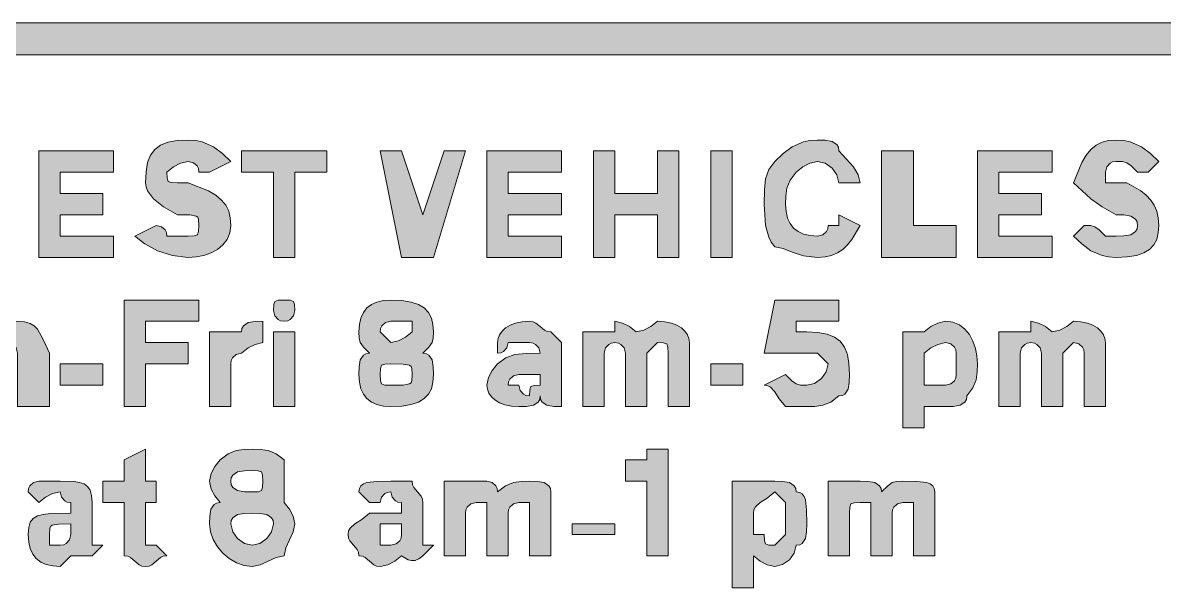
# Model space of a CAD drawing. Header units: metres. Extents: x 117 to 450, y 6 to 264.
# Drawn here: x 237.8 to 366.2, y 200 to 264.2 of the extents above; entities that cross this region are included whole.
import ezdxf

# ---------------------------------------------------------------- set-up
doc = ezdxf.new("R2010")
doc.units = ezdxf.units.M
doc.layers.add('FILL_BLACK_000000', color=7, linetype='Continuous', true_color=0x000000)

msp = doc.modelspace()

# ---------------------------------------------------------------- hatches: boundary and pattern name
at = {"layer": 'FILL_BLACK_000000', "true_color": 0x000000}
h = msp.add_hatch(color=7, dxfattribs=at)
h.dxf.hatch_style = 1
h.paths.add_polyline_path([(117.32, 258.38), (117.64, 259.68), (118.16, 260.9), (118.86, 261.99), (119.73, 262.91), (120.75, 263.62), (121.92, 264.08), (123.21, 264.24), (443.61, 264.24), (444.53, 264.03), (445.56, 263.49), (448.41, 261.84), (449.1, 260.92), (449.46, 259.89), (449.59, 258.63), (449.61, 257.04), (449.61, 13.44), (449.59, 11.85), (449.46, 10.59), (449.1, 9.56), (448.41, 8.64), (445.56, 6.99), (444.53, 6.45), (443.61, 6.24), (123.21, 6.24), (122.31, 6.45), (121.41, 6.99), (119.61, 8.64), (119.21, 8.69), (118.9, 8.85), (118.41, 9.39), (117.92, 10.16), (117.21, 11.04), (117.21, 13.44), (117.21, 257.04), (117.32, 258.38)])
h.paths.add_polyline_path([(120.96, 11.64), (121.32, 11.23), (121.61, 11.09), (122.01, 11.04), (122.06, 10.64), (122.22, 10.35), (122.76, 9.99), (123.53, 9.86), (124.41, 9.84), (442.41, 9.84), (443.25, 9.9), (443.98, 10.06), (444.6, 10.35), (445.11, 10.74), (445.5, 11.25), (445.78, 11.86), (445.95, 12.6), (446.01, 13.44), (446.01, 257.04), (445.95, 257.88), (445.78, 258.61), (445.5, 259.23), (445.11, 259.74), (444.6, 260.13), (443.98, 260.41), (443.25, 260.58), (442.41, 260.64), (124.41, 260.64), (123.53, 260.62), (122.76, 260.49), (122.22, 260.13), (122.06, 259.84), (122.01, 259.44), (121.61, 259.39), (121.32, 259.23), (120.96, 258.69), (120.83, 257.92), (120.81, 257.04), (120.81, 13.44), (120.81, 12.24), (120.96, 11.64)], flags=16)
h = msp.add_hatch(color=7, dxfattribs=at)
h.dxf.hatch_style = 1
h.paths.add_polyline_path([(254.63, 238.05), (252.96, 238.59), (251.52, 239.36), (250.41, 240.24), (252.81, 241.44), (253.41, 241.29), (253.82, 240.93), (253.96, 240.64), (254.01, 240.24), (256.41, 240.24), (257.1, 240.26), (257.46, 240.39), (257.59, 240.75), (257.61, 241.44), (257.57, 242.13), (257.48, 242.35), (257.31, 242.49), (256.6, 242.62), (255.21, 242.64), (253.63, 243.54), (252.51, 244.44), (251.83, 245.34), (251.67, 245.79), (251.61, 246.24), (251.67, 247.48), (251.85, 248.51), (252.18, 249.34), (252.66, 249.99), (253.31, 250.47), (254.14, 250.8), (255.17, 250.98), (256.41, 251.04), (257.26, 250.99), (258, 250.83), (259.26, 250.29), (260.29, 249.52), (261.21, 248.64), (258.81, 247.44), (257.61, 247.44), (257.56, 247.84), (257.42, 248.13), (257.01, 248.49), (256.41, 248.64), (255.53, 248.45), (254.76, 248.04), (254.01, 247.44), (254.03, 246.75), (254.16, 246.39), (254.52, 246.26), (255.21, 246.24), (256.41, 246.24), (258.68, 245.32), (259.51, 244.83), (260.16, 244.29), (260.64, 243.7), (260.97, 243.03), (261.15, 242.29), (261.21, 241.44), (261.1, 240.6), (260.8, 239.86), (260.32, 239.25), (259.71, 238.74), (258.98, 238.35), (258.17, 238.06), (257.31, 237.9), (256.41, 237.84), (254.63, 238.05)])
h = msp.add_hatch(color=7, dxfattribs=at)
h.dxf.hatch_style = 1
h.paths.add_polyline_path([(331.09, 239.86), (330.6, 239.25), (330.06, 238.74), (329.47, 238.35), (328.8, 238.06), (328.06, 237.9), (327.21, 237.84), (325.62, 238.03), (324.36, 238.44), (323.33, 238.85), (322.41, 239.04), (322.01, 239.54), (321.72, 240.13), (321.36, 241.44), (321.21, 243.84), (321.23, 245.43), (321.36, 246.69), (321.72, 247.72), (322.41, 248.64), (323.33, 249.52), (324.36, 250.29), (325.62, 250.83), (326.36, 250.99), (327.21, 251.04), (328.09, 251.02), (328.86, 250.89), (329.4, 250.53), (329.56, 250.24), (329.61, 249.84), (331.26, 248.04), (331.8, 247.14), (332.01, 246.24), (329.61, 246.24), (329.4, 247.12), (328.86, 247.89), (328.09, 248.43), (327.21, 248.64), (326.33, 248.45), (325.56, 248.04), (324.81, 247.44), (324.12, 246.54), (323.76, 245.64), (323.63, 244.74), (323.61, 243.84), (323.67, 243), (323.83, 242.26), (324.12, 241.65), (324.51, 241.14), (325.02, 240.75), (325.63, 240.46), (326.37, 240.3), (327.21, 240.24), (327.81, 240.39), (328.22, 240.75), (328.36, 241.04), (328.41, 241.44), (329.61, 241.44), (329.61, 242.64), (332.01, 241.44), (331.09, 239.86)])
h = msp.add_hatch(color=7, dxfattribs=at)
h.dxf.hatch_style = 1
h.paths.add_polyline_path([(359.96, 237.89), (359.22, 238.05), (357.96, 238.59), (356.93, 239.36), (356.01, 240.24), (357.21, 241.44), (357.92, 241.42), (358.41, 241.29), (358.9, 240.93), (359.61, 240.24), (360.81, 240.24), (361.69, 240.26), (362.46, 240.39), (363, 240.75), (363.16, 241.04), (363.21, 241.44), (363.16, 241.84), (363, 242.13), (362.46, 242.49), (361.69, 242.62), (360.81, 242.64), (359.22, 243.54), (357.96, 244.44), (356.01, 246.24), (356.93, 248.51), (357.42, 249.34), (357.96, 249.99), (358.55, 250.47), (359.22, 250.8), (359.96, 250.98), (360.81, 251.04), (361.66, 250.99), (362.4, 250.83), (363.66, 250.29), (364.69, 249.52), (365.61, 248.64), (364.41, 247.44), (363.21, 247.44), (362.5, 248.13), (362.01, 248.49), (361.52, 248.62), (360.81, 248.64), (360.41, 248.59), (360.12, 248.45), (359.76, 248.04), (359.61, 247.44), (359.61, 246.24), (362.01, 246.24), (363.58, 245.32), (364.2, 244.83), (364.71, 244.29), (365.1, 243.7), (365.38, 243.03), (365.55, 242.29), (365.61, 241.44), (365.55, 240.6), (365.37, 239.86), (365.04, 239.25), (364.56, 238.74), (363.91, 238.35), (363.08, 238.06), (362.05, 237.9), (360.81, 237.84), (359.96, 237.89)])
h = msp.add_hatch(color=7, dxfattribs=at)
h.dxf.hatch_style = 1
h.paths.add_polyline_path([(239.61, 237.84), (239.61, 249.84), (248.01, 249.84), (248.01, 247.44), (242.01, 247.44), (242.01, 245.04), (246.81, 245.04), (246.81, 242.64), (242.01, 242.64), (242.01, 240.24), (248.01, 240.24), (248.01, 237.84), (239.61, 237.84)])
h = msp.add_hatch(color=7, dxfattribs=at)
h.dxf.hatch_style = 1
h.paths.add_polyline_path([(266.01, 247.44), (262.41, 247.44), (262.41, 249.84), (272.01, 249.84), (272.01, 247.44), (268.41, 247.44), (268.41, 237.84), (266.01, 237.84), (266.01, 247.44)])
h = msp.add_hatch(color=7, dxfattribs=at)
h.dxf.hatch_style = 1
h.paths.add_polyline_path([(284.01, 237.84), (282.81, 237.84), (280.41, 237.84), (278.01, 249.84), (280.41, 249.84), (282.81, 242.64), (285.21, 249.84), (287.61, 249.84), (284.01, 237.84)])
h = msp.add_hatch(color=7, dxfattribs=at)
h.dxf.hatch_style = 1
h.paths.add_polyline_path([(290.01, 249.84), (298.41, 249.84), (298.41, 247.44), (292.41, 247.44), (292.41, 245.04), (298.41, 245.04), (298.41, 242.64), (292.41, 242.64), (292.41, 240.24), (298.41, 240.24), (298.41, 237.84), (290.01, 237.84), (290.01, 249.84)])
h = msp.add_hatch(color=7, dxfattribs=at)
h.dxf.hatch_style = 1
h.paths.add_polyline_path([(302.01, 249.84), (304.41, 249.84), (304.41, 245.04), (306.81, 245.04), (309.21, 245.04), (309.21, 249.84), (311.61, 249.84), (311.61, 237.84), (309.21, 237.84), (309.21, 242.64), (306.81, 242.64), (304.41, 242.64), (304.41, 237.84), (302.01, 237.84), (302.01, 249.84)])
h = msp.add_hatch(color=7, dxfattribs=at)
h.dxf.hatch_style = 1
h.paths.add_polyline_path([(315.21, 249.84), (317.61, 249.84), (317.61, 237.84), (315.21, 237.84), (315.21, 249.84)])
h = msp.add_hatch(color=7, dxfattribs=at)
h.dxf.hatch_style = 1
h.paths.add_polyline_path([(334.41, 249.84), (338.01, 249.84), (338.01, 241.44), (342.81, 241.44), (342.81, 237.84), (334.41, 237.84), (334.41, 249.84)])
h = msp.add_hatch(color=7, dxfattribs=at)
h.dxf.hatch_style = 1
h.paths.add_polyline_path([(345.21, 249.84), (353.61, 249.84), (353.61, 247.44), (347.61, 247.44), (347.61, 245.04), (352.41, 245.04), (352.41, 242.64), (347.61, 242.64), (347.61, 240.24), (353.61, 240.24), (353.61, 237.84), (345.21, 237.84), (345.21, 249.84)])
h = msp.add_hatch(color=7, dxfattribs=at)
h.dxf.hatch_style = 1
h.paths.add_polyline_path([(251.61, 225.84), (251.61, 221.04), (249.21, 221.04), (249.21, 233.04), (257.61, 233.04), (257.61, 230.64), (251.61, 230.64), (251.61, 228.24), (256.41, 228.24), (256.41, 225.84), (251.61, 225.84)])
h = msp.add_hatch(color=7, dxfattribs=at)
h.dxf.hatch_style = 1
h.paths.add_polyline_path([(268.26, 231.24), (267.9, 230.83), (267.61, 230.69), (267.21, 230.64), (266.81, 230.69), (266.52, 230.83), (266.16, 231.24), (266.01, 231.84), (266.03, 232.53), (266.16, 232.89), (266.52, 233.02), (267.21, 233.04), (267.9, 233.02), (268.26, 232.89), (268.39, 232.53), (268.41, 231.84), (268.26, 231.24)])
h = msp.add_hatch(color=7, dxfattribs=at)
h.dxf.hatch_style = 1
h.paths.add_polyline_path([(277.02, 221.55), (276.51, 221.94), (276.12, 222.45), (275.83, 223.06), (275.67, 223.8), (275.61, 224.64), (275.63, 225.52), (275.76, 226.29), (276.12, 226.83), (276.41, 226.99), (276.81, 227.04), (276.12, 227.75), (275.76, 228.24), (275.63, 228.73), (275.61, 229.44), (275.67, 230.28), (275.83, 231.01), (276.12, 231.63), (276.51, 232.14), (277.02, 232.53), (277.63, 232.81), (278.37, 232.98), (279.21, 233.04), (280.45, 232.98), (281.48, 232.81), (282.31, 232.53), (282.96, 232.14), (283.44, 231.63), (283.77, 231.01), (283.95, 230.28), (284.01, 229.44), (283.99, 228.73), (283.86, 228.24), (283.5, 227.75), (282.81, 227.04), (283.21, 226.99), (283.5, 226.83), (283.86, 226.29), (283.99, 225.52), (284.01, 224.64), (283.95, 223.8), (283.77, 223.06), (283.44, 222.45), (282.96, 221.94), (282.31, 221.55), (281.48, 221.26), (280.45, 221.1), (279.21, 221.04), (278.37, 221.1), (277.63, 221.26), (277.02, 221.55)])
h.paths.add_polyline_path([(281.31, 225.69), (280.6, 225.82), (279.21, 225.84), (278.52, 225.82), (278.16, 225.69), (278.03, 225.33), (278.01, 224.64), (278.03, 223.95), (278.16, 223.59), (278.52, 223.46), (279.21, 223.44), (280.6, 223.46), (281.31, 223.59), (281.48, 223.73), (281.57, 223.95), (281.61, 224.64), (281.57, 225.33), (281.48, 225.55), (281.31, 225.69)], flags=16)
h.paths.add_polyline_path([(279.21, 230.64), (278.61, 230.49), (278.2, 230.13), (278.06, 229.84), (278.01, 229.44), (279.21, 228.24), (280.09, 228.43), (280.86, 228.84), (281.61, 229.44), (281.61, 230.64), (279.21, 230.64)], flags=16)
h = msp.add_hatch(color=7, dxfattribs=at)
h.dxf.hatch_style = 1
h.paths.add_polyline_path([(330.79, 223.76), (330.66, 222.99), (330.3, 222.45), (330.01, 222.29), (329.61, 222.24), (328.71, 221.55), (327.81, 221.19), (326.91, 221.06), (326.01, 221.04), (323.61, 221.04), (322.9, 221.92), (322.41, 222.69), (321.92, 223.23), (321.61, 223.39), (321.21, 223.44), (323.61, 224.64), (324.32, 223.95), (324.81, 223.59), (325.3, 223.46), (326.01, 223.44), (326.89, 223.65), (327.66, 224.19), (328.2, 224.96), (328.41, 225.84), (327.21, 227.04), (326.01, 227.04), (324.81, 227.04), (321.21, 227.04), (322.41, 233.04), (329.61, 233.04), (329.61, 230.64), (324.81, 230.64), (324.81, 229.44), (326.01, 229.44), (327.25, 229.38), (328.28, 229.2), (329.11, 228.87), (329.76, 228.39), (330.24, 227.74), (330.57, 226.91), (330.75, 225.88), (330.81, 224.64), (330.79, 223.76)])
h = msp.add_hatch(color=7, dxfattribs=at)
h.dxf.hatch_style = 1
h.paths.add_polyline_path([(234.81, 227.04), (234.81, 221.04), (232.41, 221.04), (232.41, 229.44), (234.81, 229.44), (236.01, 229.44), (236.03, 230.13), (236.16, 230.49), (236.52, 230.62), (237.21, 230.64), (238, 230.58), (238.62, 230.41), (239.09, 230.13), (239.46, 229.74), (240.08, 228.61), (240.81, 227.04), (240.81, 221.04), (237.21, 221.04), (237.21, 225.84), (237.21, 227.04), (237.06, 227.64), (236.7, 228.05), (236.41, 228.19), (236.01, 228.24), (234.81, 227.04)])
h = msp.add_hatch(color=7, dxfattribs=at)
h.dxf.hatch_style = 1
h.paths.add_polyline_path([(261.21, 221.04), (258.81, 221.04), (258.81, 229.44), (261.21, 229.44), (262.41, 229.44), (262.46, 229.84), (262.62, 230.13), (263.16, 230.49), (263.93, 230.62), (264.81, 230.64), (264.81, 228.24), (263.93, 228.05), (263.16, 227.64), (262.41, 227.04), (261.81, 226.89), (261.4, 226.53), (261.26, 226.24), (261.21, 225.84), (261.21, 221.04)])
h = msp.add_hatch(color=7, dxfattribs=at)
h.dxf.hatch_style = 1
h.paths.add_polyline_path([(295.5, 228.05), (295.21, 228.19), (294.81, 228.24), (292.41, 228.24), (292.26, 227.64), (291.9, 227.23), (291.61, 227.09), (291.21, 227.04), (291.21, 228.24), (291.27, 228.69), (291.43, 229.12), (291.72, 229.53), (292.11, 229.89), (292.62, 230.2), (293.23, 230.43), (293.97, 230.59), (294.81, 230.64), (295.21, 230.59), (295.52, 230.45), (296.01, 230.04), (296.5, 229.63), (296.81, 229.49), (297.21, 229.44), (298.41, 228.24), (298.41, 223.44), (298.41, 222.24), (298.41, 221.04), (297.53, 221.06), (296.76, 221.19), (296.22, 221.55), (296.06, 221.84), (296.01, 222.24), (295.96, 221.84), (295.8, 221.55), (295.26, 221.19), (294.49, 221.06), (293.61, 221.04), (292.77, 221.09), (292.03, 221.25), (291.42, 221.48), (290.91, 221.79), (290.52, 222.15), (290.23, 222.56), (290.07, 222.99), (290.01, 223.44), (290.2, 224.32), (290.61, 225.09), (291.21, 225.84), (292.13, 226.53), (293.16, 226.89), (294.42, 227.02), (296.01, 227.04), (295.86, 227.64), (295.5, 228.05)])
h.paths.add_polyline_path([(293.61, 224.64), (293.01, 224.49), (292.6, 224.13), (292.46, 223.84), (292.41, 223.44), (293.61, 223.44), (293.76, 222.84), (294.12, 222.43), (294.41, 222.29), (294.81, 222.24), (294.83, 222.93), (294.96, 223.29), (295.32, 223.42), (296.01, 223.44), (296.01, 224.64), (293.61, 224.64)], flags=16)
h = msp.add_hatch(color=7, dxfattribs=at)
h.dxf.hatch_style = 1
h.paths.add_polyline_path([(310.05, 230.59), (310.78, 230.43), (311.4, 230.2), (311.91, 229.89), (312.3, 229.53), (312.58, 229.12), (312.75, 228.69), (312.81, 228.24), (312.81, 227.04), (312.81, 221.04), (310.41, 221.04), (310.41, 227.04), (310.39, 227.73), (310.26, 228.09), (309.9, 228.22), (309.21, 228.24), (308.01, 227.04), (308.01, 221.04), (305.61, 221.04), (305.61, 227.04), (305.46, 227.64), (305.1, 228.05), (304.81, 228.19), (304.41, 228.24), (304.01, 228.19), (303.72, 228.05), (303.36, 227.64), (303.21, 227.04), (303.21, 221.04), (300.81, 221.04), (300.81, 229.44), (303.21, 229.44), (304.41, 229.44), (304.41, 230.64), (305.29, 230.45), (306.06, 230.04), (306.81, 229.44), (307.69, 229.63), (308.46, 230.04), (309.21, 230.64), (310.05, 230.59)])
h = msp.add_hatch(color=7, dxfattribs=at)
h.dxf.hatch_style = 1
h.paths.add_polyline_path([(345.06, 224.04), (344.7, 223.14), (344.01, 222.24), (343.96, 221.84), (343.8, 221.55), (343.26, 221.19), (342.49, 221.06), (341.61, 221.04), (339.21, 221.04), (339.21, 218.64), (336.81, 218.64), (336.81, 229.44), (339.21, 229.44), (339.96, 230.04), (340.73, 230.45), (341.61, 230.64), (342.45, 230.53), (343.18, 230.23), (343.8, 229.75), (344.31, 229.14), (344.7, 228.41), (344.98, 227.6), (345.15, 226.74), (345.21, 225.84), (345.19, 224.94), (345.06, 224.04)])
h.paths.add_polyline_path([(339.21, 223.44), (340.41, 223.44), (341.61, 223.44), (342.21, 223.59), (342.62, 223.95), (342.76, 224.24), (342.81, 224.64), (342.81, 225.84), (342.81, 227.04), (342.76, 227.44), (342.62, 227.73), (342.21, 228.09), (341.61, 228.24), (340.73, 228.05), (339.96, 227.64), (339.21, 227.04), (339.21, 224.64), (339.21, 223.44)], flags=16)
h = msp.add_hatch(color=7, dxfattribs=at)
h.dxf.hatch_style = 1
h.paths.add_polyline_path([(356.85, 230.59), (357.58, 230.43), (358.2, 230.2), (358.71, 229.89), (359.1, 229.53), (359.38, 229.12), (359.55, 228.69), (359.61, 228.24), (359.61, 227.04), (359.61, 221.04), (357.21, 221.04), (357.21, 227.04), (357.16, 227.44), (357.02, 227.73), (356.61, 228.09), (356.01, 228.24), (354.81, 227.04), (354.81, 221.04), (352.41, 221.04), (352.41, 227.04), (352.26, 227.64), (351.9, 228.05), (351.61, 228.19), (351.21, 228.24), (350.81, 228.19), (350.52, 228.05), (350.16, 227.64), (350.01, 227.04), (350.01, 221.04), (347.61, 221.04), (347.61, 229.44), (350.01, 229.44), (351.21, 229.44), (351.21, 230.64), (352.09, 230.45), (352.86, 230.04), (353.61, 229.44), (354.49, 229.63), (355.26, 230.04), (356.01, 230.64), (356.85, 230.59)])
h = msp.add_hatch(color=7, dxfattribs=at)
h.dxf.hatch_style = 1
h.paths.add_polyline_path([(268.41, 221.04), (266.01, 221.04), (266.01, 229.44), (268.41, 229.44), (268.41, 221.04)])
h = msp.add_hatch(color=7, dxfattribs=at)
h.dxf.hatch_style = 1
h.paths.add_polyline_path([(246.81, 223.44), (242.01, 223.44), (242.01, 225.84), (246.81, 225.84), (246.81, 223.44)])
h = msp.add_hatch(color=7, dxfattribs=at)
h.dxf.hatch_style = 1
h.paths.add_polyline_path([(318.81, 223.44), (315.21, 223.44), (315.21, 225.84), (318.81, 225.84), (318.81, 223.44)])
h = msp.add_hatch(color=7, dxfattribs=at)
h.dxf.hatch_style = 1
h.paths.add_polyline_path([(251.61, 206.64), (251.61, 205.44), (252.81, 205.44), (254.01, 204.24), (253.61, 204.19), (253.3, 204.05), (252.81, 203.64), (252.32, 203.23), (252.01, 203.09), (251.61, 203.04), (251.21, 203.09), (250.9, 203.23), (250.41, 203.64), (249.92, 204.05), (249.61, 204.19), (249.21, 204.24), (249.21, 205.44), (249.21, 210.24), (246.81, 210.24), (246.81, 212.64), (249.21, 212.64), (249.21, 215.04), (251.61, 216.24), (251.61, 212.64), (252.81, 212.64), (252.81, 210.24), (251.61, 210.24), (251.61, 206.64)])
h = msp.add_hatch(color=7, dxfattribs=at)
h.dxf.hatch_style = 1
h.paths.add_polyline_path([(261.04, 203.93), (260.31, 204.54), (259.7, 205.27), (259.22, 206.08), (258.92, 206.94), (258.81, 207.84), (258.83, 208.72), (258.96, 209.49), (259.32, 210.03), (259.61, 210.19), (260.01, 210.24), (259.41, 210.99), (259, 211.76), (258.81, 212.64), (259, 213.52), (259.41, 214.29), (260.01, 215.04), (260.91, 215.73), (261.81, 216.09), (262.71, 216.22), (263.61, 216.24), (264.51, 216.22), (265.41, 216.09), (266.31, 215.73), (267.21, 215.04), (267.21, 212.64), (267.21, 210.24), (267.81, 209.49), (268.22, 208.72), (268.41, 207.84), (268.22, 206.94), (267.81, 206.04), (267.4, 205.14), (267.21, 204.24), (266.31, 204.05), (265.41, 203.64), (264.51, 203.23), (263.61, 203.04), (262.71, 203.15), (261.85, 203.45), (261.04, 203.93)])
h.paths.add_polyline_path([(265.26, 208.89), (264.49, 209.02), (263.61, 209.04), (262.73, 209.02), (261.96, 208.89), (261.42, 208.53), (261.26, 208.24), (261.21, 207.84), (261.42, 206.96), (261.96, 206.19), (262.73, 205.65), (263.61, 205.44), (264.49, 205.65), (265.26, 206.19), (265.8, 206.96), (266.01, 207.84), (265.96, 208.24), (265.8, 208.53), (265.26, 208.89)], flags=16)
h.paths.add_polyline_path([(264.66, 213.69), (264.3, 213.82), (263.61, 213.84), (262.73, 213.82), (261.96, 213.69), (261.42, 213.33), (261.26, 213.04), (261.21, 212.64), (261.26, 212.24), (261.42, 211.95), (261.96, 211.59), (262.73, 211.46), (263.61, 211.44), (264.3, 211.46), (264.66, 211.59), (264.79, 211.95), (264.81, 212.64), (264.79, 213.33), (264.66, 213.69)], flags=16)
h = msp.add_hatch(color=7, dxfattribs=at)
h.dxf.hatch_style = 1
h.paths.add_polyline_path([(305.61, 212.64), (305.61, 215.04), (306.81, 215.04), (308.01, 215.04), (308.01, 216.24), (310.41, 216.24), (310.41, 204.24), (308.01, 204.24), (308.01, 212.64), (305.61, 212.64)])
h = msp.add_hatch(color=7, dxfattribs=at)
h.dxf.hatch_style = 1
h.paths.add_polyline_path([(242.81, 210.29), (242.52, 210.43), (242.16, 210.84), (242.01, 211.44), (241.13, 211.25), (240.36, 210.84), (239.61, 210.24), (238.41, 211.44), (238.46, 211.84), (238.6, 212.13), (239.01, 212.49), (239.61, 212.64), (242.01, 212.64), (243.58, 212.6), (244.2, 212.51), (244.71, 212.34), (245.1, 212.05), (245.38, 211.63), (245.55, 211.03), (245.61, 210.24), (245.61, 206.64), (245.61, 205.44), (246.81, 205.44), (245.61, 204.24), (244.41, 204.24), (243.21, 204.24), (242.01, 203.04), (241.17, 203.1), (240.43, 203.26), (239.82, 203.55), (239.31, 203.94), (238.92, 204.45), (238.63, 205.06), (238.47, 205.8), (238.41, 206.64), (238.47, 207.43), (238.65, 208.03), (238.98, 208.45), (239.46, 208.74), (240.11, 208.91), (240.94, 209), (243.21, 209.04), (243.21, 210.24), (242.81, 210.29)])
h.paths.add_polyline_path([(241.11, 207.69), (240.94, 207.55), (240.85, 207.33), (240.81, 206.64), (240.81, 205.44), (242.01, 205.44), (242.41, 205.49), (242.7, 205.63), (243.06, 206.04), (243.21, 206.64), (243.21, 207.84), (241.82, 207.82), (241.11, 207.69)], flags=16)
h = msp.add_hatch(color=7, dxfattribs=at)
h.dxf.hatch_style = 1
h.paths.add_polyline_path([(279.72, 210.43), (279.36, 210.84), (279.21, 211.44), (278.81, 211.39), (278.52, 211.25), (278.16, 210.84), (278.01, 210.24), (276.81, 210.24), (275.61, 211.44), (275.67, 211.84), (275.83, 212.13), (276.12, 212.35), (276.51, 212.49), (277.63, 212.62), (279.21, 212.64), (281.61, 212.64), (281.66, 212.24), (281.8, 211.93), (282.21, 211.44), (282.62, 210.95), (282.76, 210.64), (282.81, 210.24), (282.81, 206.64), (282.81, 205.44), (284.01, 205.44), (282.81, 204.24), (282.36, 203.9), (281.93, 203.73), (281.52, 203.71), (281.16, 203.79), (280.41, 204.24), (279.66, 203.64), (278.89, 203.23), (278.01, 203.04), (277.61, 203.09), (277.3, 203.23), (276.81, 203.64), (276.32, 204.05), (276.01, 204.19), (275.61, 204.24), (275.56, 204.64), (275.42, 204.95), (275.01, 205.44), (274.6, 205.93), (274.46, 206.24), (274.41, 206.64), (274.46, 207.04), (274.62, 207.35), (275.16, 207.84), (275.93, 208.33), (276.81, 209.04), (280.41, 209.04), (280.41, 210.24), (280.01, 210.29), (279.72, 210.43)])
h.paths.add_polyline_path([(278.01, 207.84), (278.01, 206.64), (278.01, 205.44), (279.21, 205.44), (279.81, 205.59), (280.22, 205.95), (280.36, 206.24), (280.41, 206.64), (280.41, 207.84), (278.01, 207.84)], flags=16)
h = msp.add_hatch(color=7, dxfattribs=at)
h.dxf.hatch_style = 1
h.paths.add_polyline_path([(295.69, 212.62), (296.46, 212.49), (297, 212.13), (297.16, 211.84), (297.21, 211.44), (297.21, 210.24), (297.21, 204.24), (294.81, 204.24), (294.81, 210.24), (293.61, 210.24), (293.01, 210.09), (292.6, 209.73), (292.46, 209.44), (292.41, 209.04), (292.41, 204.24), (290.01, 204.24), (290.01, 210.24), (288.81, 210.24), (288.21, 210.09), (287.8, 209.73), (287.66, 209.44), (287.61, 209.04), (287.61, 204.24), (285.21, 204.24), (285.21, 212.64), (287.61, 212.64), (288.81, 212.64), (290.01, 212.64), (290.61, 212.49), (291.02, 212.13), (291.16, 211.84), (291.21, 211.44), (292.11, 212.13), (293.01, 212.49), (293.91, 212.62), (294.81, 212.64), (295.69, 212.62)])
h = msp.add_hatch(color=7, dxfattribs=at)
h.dxf.hatch_style = 1
h.paths.add_polyline_path([(325.86, 206.19), (325.5, 205.65), (325.21, 205.49), (324.81, 205.44), (324.6, 204.56), (324.06, 203.79), (323.29, 203.25), (322.41, 203.04), (321.53, 203.23), (320.76, 203.64), (320.01, 204.24), (320.01, 200.64), (317.61, 200.64), (317.61, 212.64), (320.01, 212.64), (322.41, 212.64), (323.29, 212.62), (324.06, 212.49), (324.6, 212.13), (324.76, 211.84), (324.81, 211.44), (325.21, 211.38), (325.5, 211.21), (325.72, 210.93), (325.86, 210.54), (325.99, 209.41), (326.01, 207.84), (325.99, 206.96), (325.86, 206.19)])
h.paths.add_polyline_path([(320.01, 206.64), (321.21, 206.64), (321.23, 205.95), (321.36, 205.59), (321.72, 205.46), (322.41, 205.44), (323.61, 206.64), (323.61, 207.84), (323.61, 209.04), (323.61, 210.24), (322.41, 211.44), (321.53, 210.73), (320.76, 210.24), (320.22, 209.75), (320.06, 209.44), (320.01, 209.04), (320.01, 207.84), (320.01, 206.64)], flags=16)
h = msp.add_hatch(color=7, dxfattribs=at)
h.dxf.hatch_style = 1
h.paths.add_polyline_path([(338.38, 212.62), (339.51, 212.49), (339.9, 212.35), (340.18, 212.13), (340.35, 211.84), (340.41, 211.44), (340.41, 210.24), (340.41, 204.24), (338.01, 204.24), (338.01, 210.24), (336.81, 210.24), (336.21, 210.09), (335.8, 209.73), (335.66, 209.44), (335.61, 209.04), (335.61, 204.24), (333.21, 204.24), (333.21, 210.24), (332.01, 210.24), (331.32, 210.22), (330.96, 210.09), (330.83, 209.73), (330.81, 209.04), (330.81, 204.24), (328.41, 204.24), (328.41, 212.64), (330.81, 212.64), (332.01, 212.64), (332.89, 212.62), (333.66, 212.49), (334.2, 212.13), (334.36, 211.84), (334.41, 211.44), (335.12, 212.13), (335.61, 212.49), (336.1, 212.62), (336.81, 212.64), (338.38, 212.62)])
h = msp.add_hatch(color=7, dxfattribs=at)
h.dxf.hatch_style = 1
h.paths.add_polyline_path([(299.61, 206.64), (299.61, 207.84), (304.41, 207.84), (304.41, 206.64), (299.61, 206.64)])

# ---------------------------------------------------------------- linework, layer by layer
at = {"layer": 'FILL_BLACK_000000', "lineweight": 0, "true_color": 0x000000}
for points in [[(123.21, 264.24), (443.61, 264.24), (444.53, 264.03), (445.56, 263.49), (448.41, 261.84), (449.1, 260.92), (449.46, 259.89), (449.59, 258.63), (449.61, 257.04), (449.61, 13.44), (449.59, 11.85), (449.46, 10.59), (449.1, 9.56), (448.41, 8.64), (445.56, 6.99), (444.53, 6.45), (443.61, 6.24), (123.21, 6.24)], [(124.41, 9.84), (442.41, 9.84), (443.25, 9.9), (443.98, 10.06), (444.6, 10.35), (445.11, 10.74), (445.5, 11.25), (445.78, 11.86), (445.95, 12.6), (446.01, 13.44), (446.01, 257.04), (445.95, 257.88), (445.78, 258.61), (445.5, 259.23), (445.11, 259.74), (444.6, 260.13), (443.98, 260.41), (443.25, 260.58), (442.41, 260.64), (124.41, 260.64)]]:
    msp.add_lwpolyline(points, dxfattribs=at)
for points in [[(254.63, 238.05), (252.96, 238.59), (251.52, 239.36), (250.41, 240.24), (252.81, 241.44), (253.41, 241.29), (253.82, 240.93), (253.96, 240.64), (254.01, 240.24), (256.41, 240.24), (257.1, 240.26), (257.46, 240.39), (257.59, 240.75), (257.61, 241.44), (257.57, 242.13), (257.48, 242.35), (257.31, 242.49), (256.6, 242.62), (255.21, 242.64), (253.63, 243.54), (252.51, 244.44), (251.83, 245.34), (251.67, 245.79), (251.61, 246.24), (251.67, 247.48), (251.85, 248.51), (252.18, 249.34), (252.66, 249.99), (253.31, 250.47), (254.14, 250.8), (255.17, 250.98), (256.41, 251.04), (257.26, 250.99), (258, 250.83), (259.26, 250.29), (260.29, 249.52), (261.21, 248.64), (258.81, 247.44), (257.61, 247.44), (257.56, 247.84), (257.42, 248.13), (257.01, 248.49), (256.41, 248.64), (255.53, 248.45), (254.76, 248.04), (254.01, 247.44), (254.03, 246.75), (254.16, 246.39), (254.52, 246.26), (255.21, 246.24), (256.41, 246.24), (258.68, 245.32), (259.51, 244.83), (260.16, 244.29), (260.64, 243.7), (260.97, 243.03), (261.15, 242.29), (261.21, 241.44), (261.1, 240.6), (260.8, 239.86), (260.32, 239.25), (259.71, 238.74), (258.98, 238.35), (258.17, 238.06), (257.31, 237.9), (256.41, 237.84)], [(331.09, 239.86), (330.6, 239.25), (330.06, 238.74), (329.47, 238.35), (328.8, 238.06), (328.06, 237.9), (327.21, 237.84), (325.62, 238.03), (324.36, 238.44), (323.33, 238.85), (322.41, 239.04), (322.01, 239.54), (321.72, 240.13), (321.36, 241.44), (321.21, 243.84), (321.23, 245.43), (321.36, 246.69), (321.72, 247.72), (322.41, 248.64), (323.33, 249.52), (324.36, 250.29), (325.62, 250.83), (326.36, 250.99), (327.21, 251.04), (328.09, 251.02), (328.86, 250.89), (329.4, 250.53), (329.56, 250.24), (329.61, 249.84), (331.26, 248.04), (331.8, 247.14), (332.01, 246.24), (329.61, 246.24), (329.4, 247.12), (328.86, 247.89), (328.09, 248.43), (327.21, 248.64), (326.33, 248.45), (325.56, 248.04), (324.81, 247.44), (324.12, 246.54), (323.76, 245.64), (323.63, 244.74), (323.61, 243.84), (323.67, 243), (323.83, 242.26), (324.12, 241.65), (324.51, 241.14), (325.02, 240.75), (325.63, 240.46), (326.37, 240.3), (327.21, 240.24), (327.81, 240.39), (328.22, 240.75), (328.36, 241.04), (328.41, 241.44), (329.61, 241.44), (329.61, 242.64), (332.01, 241.44)], [(359.96, 237.89), (359.22, 238.05), (357.96, 238.59), (356.93, 239.36), (356.01, 240.24), (357.21, 241.44), (357.92, 241.42), (358.41, 241.29), (358.9, 240.93), (359.61, 240.24), (360.81, 240.24), (361.69, 240.26), (362.46, 240.39), (363, 240.75), (363.16, 241.04), (363.21, 241.44), (363.16, 241.84), (363, 242.13), (362.46, 242.49), (361.69, 242.62), (360.81, 242.64), (359.22, 243.54), (357.96, 244.44), (356.01, 246.24), (356.93, 248.51), (357.42, 249.34), (357.96, 249.99), (358.55, 250.47), (359.22, 250.8), (359.96, 250.98), (360.81, 251.04), (361.66, 250.99), (362.4, 250.83), (363.66, 250.29), (364.69, 249.52), (365.61, 248.64), (364.41, 247.44), (363.21, 247.44), (362.5, 248.13), (362.01, 248.49), (361.52, 248.62), (360.81, 248.64), (360.41, 248.59), (360.12, 248.45), (359.76, 248.04), (359.61, 247.44), (359.61, 246.24), (362.01, 246.24), (363.58, 245.32), (364.2, 244.83), (364.71, 244.29), (365.1, 243.7), (365.38, 243.03), (365.55, 242.29), (365.61, 241.44), (365.55, 240.6), (365.37, 239.86), (365.04, 239.25), (364.56, 238.74), (363.91, 238.35), (363.08, 238.06), (362.05, 237.9), (360.81, 237.84)], [(239.61, 237.84), (239.61, 249.84), (248.01, 249.84), (248.01, 247.44), (242.01, 247.44), (242.01, 245.04), (246.81, 245.04), (246.81, 242.64), (242.01, 242.64), (242.01, 240.24), (248.01, 240.24), (248.01, 237.84)], [(266.01, 247.44), (262.41, 247.44), (262.41, 249.84), (272.01, 249.84), (272.01, 247.44), (268.41, 247.44), (268.41, 237.84), (266.01, 237.84)], [(284.01, 237.84), (282.81, 237.84), (280.41, 237.84), (278.01, 249.84), (280.41, 249.84), (282.81, 242.64), (285.21, 249.84), (287.61, 249.84)], [(290.01, 249.84), (298.41, 249.84), (298.41, 247.44), (292.41, 247.44), (292.41, 245.04), (298.41, 245.04), (298.41, 242.64), (292.41, 242.64), (292.41, 240.24), (298.41, 240.24), (298.41, 237.84), (290.01, 237.84)], [(302.01, 249.84), (304.41, 249.84), (304.41, 245.04), (306.81, 245.04), (309.21, 245.04), (309.21, 249.84), (311.61, 249.84), (311.61, 237.84), (309.21, 237.84), (309.21, 242.64), (306.81, 242.64), (304.41, 242.64), (304.41, 237.84), (302.01, 237.84)], [(315.21, 249.84), (317.61, 249.84), (317.61, 237.84), (315.21, 237.84)], [(334.41, 249.84), (338.01, 249.84), (338.01, 241.44), (342.81, 241.44), (342.81, 237.84), (334.41, 237.84)], [(345.21, 249.84), (353.61, 249.84), (353.61, 247.44), (347.61, 247.44), (347.61, 245.04), (352.41, 245.04), (352.41, 242.64), (347.61, 242.64), (347.61, 240.24), (353.61, 240.24), (353.61, 237.84), (345.21, 237.84)], [(251.61, 225.84), (251.61, 221.04), (249.21, 221.04), (249.21, 233.04), (257.61, 233.04), (257.61, 230.64), (251.61, 230.64), (251.61, 228.24), (256.41, 228.24), (256.41, 225.84)], [(268.26, 231.24), (267.9, 230.83), (267.61, 230.69), (267.21, 230.64), (266.81, 230.69), (266.52, 230.83), (266.16, 231.24), (266.01, 231.84), (266.03, 232.53), (266.16, 232.89), (266.52, 233.02), (267.21, 233.04), (267.9, 233.02), (268.26, 232.89), (268.39, 232.53), (268.41, 231.84)], [(277.02, 221.55), (276.51, 221.94), (276.12, 222.45), (275.83, 223.06), (275.67, 223.8), (275.61, 224.64), (275.63, 225.52), (275.76, 226.29), (276.12, 226.83), (276.41, 226.99), (276.81, 227.04), (276.12, 227.75), (275.76, 228.24), (275.63, 228.73), (275.61, 229.44), (275.67, 230.28), (275.83, 231.01), (276.12, 231.63), (276.51, 232.14), (277.02, 232.53), (277.63, 232.81), (278.37, 232.98), (279.21, 233.04), (280.45, 232.98), (281.48, 232.81), (282.31, 232.53), (282.96, 232.14), (283.44, 231.63), (283.77, 231.01), (283.95, 230.28), (284.01, 229.44), (283.99, 228.73), (283.86, 228.24), (283.5, 227.75), (282.81, 227.04), (283.21, 226.99), (283.5, 226.83), (283.86, 226.29), (283.99, 225.52), (284.01, 224.64), (283.95, 223.8), (283.77, 223.06), (283.44, 222.45), (282.96, 221.94), (282.31, 221.55), (281.48, 221.26), (280.45, 221.1), (279.21, 221.04), (278.37, 221.1), (277.63, 221.26)], [(330.79, 223.76), (330.66, 222.99), (330.3, 222.45), (330.01, 222.29), (329.61, 222.24), (328.71, 221.55), (327.81, 221.19), (326.91, 221.06), (326.01, 221.04), (323.61, 221.04), (322.9, 221.92), (322.41, 222.69), (321.92, 223.23), (321.61, 223.39), (321.21, 223.44), (323.61, 224.64), (324.32, 223.95), (324.81, 223.59), (325.3, 223.46), (326.01, 223.44), (326.89, 223.65), (327.66, 224.19), (328.2, 224.96), (328.41, 225.84), (327.21, 227.04), (326.01, 227.04), (324.81, 227.04), (321.21, 227.04), (322.41, 233.04), (329.61, 233.04), (329.61, 230.64), (324.81, 230.64), (324.81, 229.44), (326.01, 229.44), (327.25, 229.38), (328.28, 229.2), (329.11, 228.87), (329.76, 228.39), (330.24, 227.74), (330.57, 226.91), (330.75, 225.88), (330.81, 224.64)], [(234.81, 227.04), (234.81, 221.04), (232.41, 221.04), (232.41, 229.44), (234.81, 229.44), (236.01, 229.44), (236.03, 230.13), (236.16, 230.49), (236.52, 230.62), (237.21, 230.64), (238, 230.58), (238.62, 230.41), (239.09, 230.13), (239.46, 229.74), (240.08, 228.61), (240.81, 227.04), (240.81, 221.04), (237.21, 221.04), (237.21, 225.84), (237.21, 227.04), (237.06, 227.64), (236.7, 228.05), (236.41, 228.19), (236.01, 228.24)], [(261.21, 221.04), (258.81, 221.04), (258.81, 229.44), (261.21, 229.44), (262.41, 229.44), (262.46, 229.84), (262.62, 230.13), (263.16, 230.49), (263.93, 230.62), (264.81, 230.64), (264.81, 228.24), (263.93, 228.05), (263.16, 227.64), (262.41, 227.04), (261.81, 226.89), (261.4, 226.53), (261.26, 226.24), (261.21, 225.84)], [(279.21, 230.64), (278.61, 230.49), (278.2, 230.13), (278.06, 229.84), (278.01, 229.44), (279.21, 228.24), (280.09, 228.43), (280.86, 228.84), (281.61, 229.44), (281.61, 230.64)], [(295.5, 228.05), (295.21, 228.19), (294.81, 228.24), (292.41, 228.24), (292.26, 227.64), (291.9, 227.23), (291.61, 227.09), (291.21, 227.04), (291.21, 228.24), (291.27, 228.69), (291.43, 229.12), (291.72, 229.53), (292.11, 229.89), (292.62, 230.2), (293.23, 230.43), (293.97, 230.59), (294.81, 230.64), (295.21, 230.59), (295.52, 230.45), (296.01, 230.04), (296.5, 229.63), (296.81, 229.49), (297.21, 229.44), (298.41, 228.24), (298.41, 223.44), (298.41, 222.24), (298.41, 221.04), (297.53, 221.06), (296.76, 221.19), (296.22, 221.55), (296.06, 221.84), (296.01, 222.24), (295.96, 221.84), (295.8, 221.55), (295.26, 221.19), (294.49, 221.06), (293.61, 221.04), (292.77, 221.09), (292.03, 221.25), (291.42, 221.48), (290.91, 221.79), (290.52, 222.15), (290.23, 222.56), (290.07, 222.99), (290.01, 223.44), (290.2, 224.32), (290.61, 225.09), (291.21, 225.84), (292.13, 226.53), (293.16, 226.89), (294.42, 227.02), (296.01, 227.04), (295.86, 227.64)], [(310.05, 230.59), (310.78, 230.43), (311.4, 230.2), (311.91, 229.89), (312.3, 229.53), (312.58, 229.12), (312.75, 228.69), (312.81, 228.24), (312.81, 227.04), (312.81, 221.04), (310.41, 221.04), (310.41, 227.04), (310.39, 227.73), (310.26, 228.09), (309.9, 228.22), (309.21, 228.24), (308.01, 227.04), (308.01, 221.04), (305.61, 221.04), (305.61, 227.04), (305.46, 227.64), (305.1, 228.05), (304.81, 228.19), (304.41, 228.24), (304.01, 228.19), (303.72, 228.05), (303.36, 227.64), (303.21, 227.04), (303.21, 221.04), (300.81, 221.04), (300.81, 229.44), (303.21, 229.44), (304.41, 229.44), (304.41, 230.64), (305.29, 230.45), (306.06, 230.04), (306.81, 229.44), (307.69, 229.63), (308.46, 230.04), (309.21, 230.64)], [(345.06, 224.04), (344.7, 223.14), (344.01, 222.24), (343.96, 221.84), (343.8, 221.55), (343.26, 221.19), (342.49, 221.06), (341.61, 221.04), (339.21, 221.04), (339.21, 218.64), (336.81, 218.64), (336.81, 229.44), (339.21, 229.44), (339.96, 230.04), (340.73, 230.45), (341.61, 230.64), (342.45, 230.53), (343.18, 230.23), (343.8, 229.75), (344.31, 229.14), (344.7, 228.41), (344.98, 227.6), (345.15, 226.74), (345.21, 225.84), (345.19, 224.94)], [(356.85, 230.59), (357.58, 230.43), (358.2, 230.2), (358.71, 229.89), (359.1, 229.53), (359.38, 229.12), (359.55, 228.69), (359.61, 228.24), (359.61, 227.04), (359.61, 221.04), (357.21, 221.04), (357.21, 227.04), (357.16, 227.44), (357.02, 227.73), (356.61, 228.09), (356.01, 228.24), (354.81, 227.04), (354.81, 221.04), (352.41, 221.04), (352.41, 227.04), (352.26, 227.64), (351.9, 228.05), (351.61, 228.19), (351.21, 228.24), (350.81, 228.19), (350.52, 228.05), (350.16, 227.64), (350.01, 227.04), (350.01, 221.04), (347.61, 221.04), (347.61, 229.44), (350.01, 229.44), (351.21, 229.44), (351.21, 230.64), (352.09, 230.45), (352.86, 230.04), (353.61, 229.44), (354.49, 229.63), (355.26, 230.04), (356.01, 230.64)], [(268.41, 221.04), (266.01, 221.04), (266.01, 229.44), (268.41, 229.44)], [(339.21, 223.44), (340.41, 223.44), (341.61, 223.44), (342.21, 223.59), (342.62, 223.95), (342.76, 224.24), (342.81, 224.64), (342.81, 225.84), (342.81, 227.04), (342.76, 227.44), (342.62, 227.73), (342.21, 228.09), (341.61, 228.24), (340.73, 228.05), (339.96, 227.64), (339.21, 227.04), (339.21, 224.64)], [(246.81, 223.44), (242.01, 223.44), (242.01, 225.84), (246.81, 225.84)], [(281.31, 225.69), (280.6, 225.82), (279.21, 225.84), (278.52, 225.82), (278.16, 225.69), (278.03, 225.33), (278.01, 224.64), (278.03, 223.95), (278.16, 223.59), (278.52, 223.46), (279.21, 223.44), (280.6, 223.46), (281.31, 223.59), (281.48, 223.73), (281.57, 223.95), (281.61, 224.64), (281.57, 225.33), (281.48, 225.55)], [(318.81, 223.44), (315.21, 223.44), (315.21, 225.84), (318.81, 225.84)], [(293.61, 224.64), (293.01, 224.49), (292.6, 224.13), (292.46, 223.84), (292.41, 223.44), (293.61, 223.44), (293.76, 222.84), (294.12, 222.43), (294.41, 222.29), (294.81, 222.24), (294.83, 222.93), (294.96, 223.29), (295.32, 223.42), (296.01, 223.44), (296.01, 224.64)], [(251.61, 206.64), (251.61, 205.44), (252.81, 205.44), (254.01, 204.24), (253.61, 204.19), (253.3, 204.05), (252.81, 203.64), (252.32, 203.23), (252.01, 203.09), (251.61, 203.04), (251.21, 203.09), (250.9, 203.23), (250.41, 203.64), (249.92, 204.05), (249.61, 204.19), (249.21, 204.24), (249.21, 205.44), (249.21, 210.24), (246.81, 210.24), (246.81, 212.64), (249.21, 212.64), (249.21, 215.04), (251.61, 216.24), (251.61, 212.64), (252.81, 212.64), (252.81, 210.24), (251.61, 210.24)], [(261.04, 203.93), (260.31, 204.54), (259.7, 205.27), (259.22, 206.08), (258.92, 206.94), (258.81, 207.84), (258.83, 208.72), (258.96, 209.49), (259.32, 210.03), (259.61, 210.19), (260.01, 210.24), (259.41, 210.99), (259, 211.76), (258.81, 212.64), (259, 213.52), (259.41, 214.29), (260.01, 215.04), (260.91, 215.73), (261.81, 216.09), (262.71, 216.22), (263.61, 216.24), (264.51, 216.22), (265.41, 216.09), (266.31, 215.73), (267.21, 215.04), (267.21, 212.64), (267.21, 210.24), (267.81, 209.49), (268.22, 208.72), (268.41, 207.84), (268.22, 206.94), (267.81, 206.04), (267.4, 205.14), (267.21, 204.24), (266.31, 204.05), (265.41, 203.64), (264.51, 203.23), (263.61, 203.04), (262.71, 203.15), (261.85, 203.45)], [(305.61, 212.64), (305.61, 215.04), (306.81, 215.04), (308.01, 215.04), (308.01, 216.24), (310.41, 216.24), (310.41, 204.24), (308.01, 204.24), (308.01, 212.64)], [(264.66, 213.69), (264.3, 213.82), (263.61, 213.84), (262.73, 213.82), (261.96, 213.69), (261.42, 213.33), (261.26, 213.04), (261.21, 212.64), (261.26, 212.24), (261.42, 211.95), (261.96, 211.59), (262.73, 211.46), (263.61, 211.44), (264.3, 211.46), (264.66, 211.59), (264.79, 211.95), (264.81, 212.64), (264.79, 213.33)], [(242.81, 210.29), (242.52, 210.43), (242.16, 210.84), (242.01, 211.44), (241.13, 211.25), (240.36, 210.84), (239.61, 210.24), (238.41, 211.44), (238.46, 211.84), (238.6, 212.13), (239.01, 212.49), (239.61, 212.64), (242.01, 212.64), (243.58, 212.6), (244.2, 212.51), (244.71, 212.34), (245.1, 212.05), (245.38, 211.63), (245.55, 211.03), (245.61, 210.24), (245.61, 206.64), (245.61, 205.44), (246.81, 205.44), (245.61, 204.24), (244.41, 204.24), (243.21, 204.24), (242.01, 203.04), (241.17, 203.1), (240.43, 203.26), (239.82, 203.55), (239.31, 203.94), (238.92, 204.45), (238.63, 205.06), (238.47, 205.8), (238.41, 206.64), (238.47, 207.43), (238.65, 208.03), (238.98, 208.45), (239.46, 208.74), (240.11, 208.91), (240.94, 209), (243.21, 209.04), (243.21, 210.24)], [(279.72, 210.43), (279.36, 210.84), (279.21, 211.44), (278.81, 211.39), (278.52, 211.25), (278.16, 210.84), (278.01, 210.24), (276.81, 210.24), (275.61, 211.44), (275.67, 211.84), (275.83, 212.13), (276.12, 212.35), (276.51, 212.49), (277.63, 212.62), (279.21, 212.64), (281.61, 212.64), (281.66, 212.24), (281.8, 211.93), (282.21, 211.44), (282.62, 210.95), (282.76, 210.64), (282.81, 210.24), (282.81, 206.64), (282.81, 205.44), (284.01, 205.44), (282.81, 204.24), (282.36, 203.9), (281.93, 203.73), (281.52, 203.71), (281.16, 203.79), (280.41, 204.24), (279.66, 203.64), (278.89, 203.23), (278.01, 203.04), (277.61, 203.09), (277.3, 203.23), (276.81, 203.64), (276.32, 204.05), (276.01, 204.19), (275.61, 204.24), (275.56, 204.64), (275.42, 204.95), (275.01, 205.44), (274.6, 205.93), (274.46, 206.24), (274.41, 206.64), (274.46, 207.04), (274.62, 207.35), (275.16, 207.84), (275.93, 208.33), (276.81, 209.04), (280.41, 209.04), (280.41, 210.24), (280.01, 210.29)], [(295.69, 212.62), (296.46, 212.49), (297, 212.13), (297.16, 211.84), (297.21, 211.44), (297.21, 210.24), (297.21, 204.24), (294.81, 204.24), (294.81, 210.24), (293.61, 210.24), (293.01, 210.09), (292.6, 209.73), (292.46, 209.44), (292.41, 209.04), (292.41, 204.24), (290.01, 204.24), (290.01, 210.24), (288.81, 210.24), (288.21, 210.09), (287.8, 209.73), (287.66, 209.44), (287.61, 209.04), (287.61, 204.24), (285.21, 204.24), (285.21, 212.64), (287.61, 212.64), (288.81, 212.64), (290.01, 212.64), (290.61, 212.49), (291.02, 212.13), (291.16, 211.84), (291.21, 211.44), (292.11, 212.13), (293.01, 212.49), (293.91, 212.62), (294.81, 212.64)], [(325.86, 206.19), (325.5, 205.65), (325.21, 205.49), (324.81, 205.44), (324.6, 204.56), (324.06, 203.79), (323.29, 203.25), (322.41, 203.04), (321.53, 203.23), (320.76, 203.64), (320.01, 204.24), (320.01, 200.64), (317.61, 200.64), (317.61, 212.64), (320.01, 212.64), (322.41, 212.64), (323.29, 212.62), (324.06, 212.49), (324.6, 212.13), (324.76, 211.84), (324.81, 211.44), (325.21, 211.38), (325.5, 211.21), (325.72, 210.93), (325.86, 210.54), (325.99, 209.41), (326.01, 207.84), (325.99, 206.96)], [(338.38, 212.62), (339.51, 212.49), (339.9, 212.35), (340.18, 212.13), (340.35, 211.84), (340.41, 211.44), (340.41, 210.24), (340.41, 204.24), (338.01, 204.24), (338.01, 210.24), (336.81, 210.24), (336.21, 210.09), (335.8, 209.73), (335.66, 209.44), (335.61, 209.04), (335.61, 204.24), (333.21, 204.24), (333.21, 210.24), (332.01, 210.24), (331.32, 210.22), (330.96, 210.09), (330.83, 209.73), (330.81, 209.04), (330.81, 204.24), (328.41, 204.24), (328.41, 212.64), (330.81, 212.64), (332.01, 212.64), (332.89, 212.62), (333.66, 212.49), (334.2, 212.13), (334.36, 211.84), (334.41, 211.44), (335.12, 212.13), (335.61, 212.49), (336.1, 212.62), (336.81, 212.64)], [(320.01, 206.64), (321.21, 206.64), (321.23, 205.95), (321.36, 205.59), (321.72, 205.46), (322.41, 205.44), (323.61, 206.64), (323.61, 207.84), (323.61, 209.04), (323.61, 210.24), (322.41, 211.44), (321.53, 210.73), (320.76, 210.24), (320.22, 209.75), (320.06, 209.44), (320.01, 209.04), (320.01, 207.84)], [(265.26, 208.89), (264.49, 209.02), (263.61, 209.04), (262.73, 209.02), (261.96, 208.89), (261.42, 208.53), (261.26, 208.24), (261.21, 207.84), (261.42, 206.96), (261.96, 206.19), (262.73, 205.65), (263.61, 205.44), (264.49, 205.65), (265.26, 206.19), (265.8, 206.96), (266.01, 207.84), (265.96, 208.24), (265.8, 208.53)], [(241.11, 207.69), (240.94, 207.55), (240.85, 207.33), (240.81, 206.64), (240.81, 205.44), (242.01, 205.44), (242.41, 205.49), (242.7, 205.63), (243.06, 206.04), (243.21, 206.64), (243.21, 207.84), (241.82, 207.82)], [(278.01, 207.84), (278.01, 206.64), (278.01, 205.44), (279.21, 205.44), (279.81, 205.59), (280.22, 205.95), (280.36, 206.24), (280.41, 206.64), (280.41, 207.84)], [(299.61, 206.64), (299.61, 207.84), (304.41, 207.84), (304.41, 206.64)]]:
    msp.add_lwpolyline(points, close=True, dxfattribs=at)

doc.saveas('drawing.dxf')
